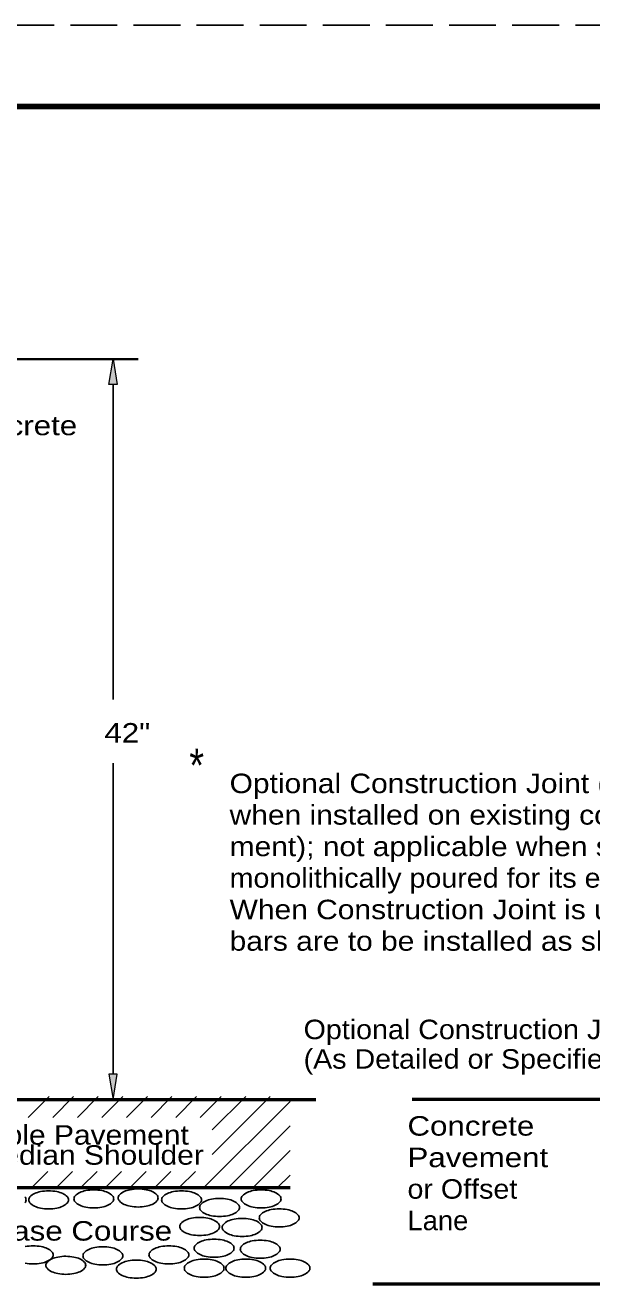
# Model space of a CAD drawing. Extents: x 32.6 to 67.9, y 27.2 to 49.
# Drawn here: x 44.68 to 48.17, y 41.22 to 48.96 of the extents above; entities that cross this region are included whole.
import ezdxf

# ---------------------------------------------------------------- set-up
doc = ezdxf.new("R2010")
doc.units = 0
doc.header["$LTSCALE"] = 0.048
doc.linetypes.add('LONG_DASHED', pattern=[7.5, 6, -1.5])
for name, color, linetype, lineweight in [('1', 7, 'Continuous', 25), ('3', 7, 'Continuous', 25), ('4', 7, 'Continuous', 25), ('6', 7, 'Continuous', 13)]:
    doc.layers.add(name, color=color, linetype=linetype, lineweight=lineweight)

msp = doc.modelspace()

# ---------------------------------------------------------------- hatches: boundary and pattern name
at = {"layer": '1'}
for points in [[(45.25017, 46.75208), (45.19883, 46.75208), (45.2245, 46.906), (45.2245, 46.906)], [(45.25017, 42.51008), (45.19883, 42.51008), (45.2245, 42.35625), (45.2245, 42.35625)]]:
    msp.add_hatch(color=256, dxfattribs=at).paths.add_polyline_path(points)

# ---------------------------------------------------------------- linework, layer by layer
at = {"layer": '1', "linetype": 'LONG_DASHED'}
msp.add_line((67.75467, 48.96025), (32.55467, 48.96025), dxfattribs=at)
at = {"layer": '1', "lineweight": 158}
msp.add_line((67.67133, 48.46025), (35.17133, 48.46025), dxfattribs=at)
at = {"layer": '1', "lineweight": 35}
msp.add_line((42.49192, 46.906), (45.37842, 46.906), dxfattribs=at)
at = {"layer": '1'}
for p, q in [((45.2245, 46.75208), (45.2245, 44.8145)), ((45.2245, 44.42225), (45.2245, 42.51008)), ((44.703, 42.2455), (44.83125, 42.37375)), ((44.85417, 42.2455), (44.9825, 42.37375)), ((45.00525, 42.2455), (45.13358, 42.37375)), ((45.1565, 42.2455), (45.28475, 42.37375)), ((45.30767, 42.2455), (45.43592, 42.37375)), ((45.45875, 42.2455), (45.58708, 42.37375)), ((45.61, 42.2455), (45.73825, 42.37375)), ((45.76108, 42.2455), (45.88933, 42.37375)), ((45.783, 41.81392), (46.313, 42.34383)), ((45.83492, 42.16808), (46.0405, 42.37375)), ((45.83492, 42.017), (46.19158, 42.37375)), ((45.93417, 41.81392), (46.313, 42.19283)), ((46.08525, 41.81392), (46.313, 42.04167)), ((44.725, 41.81392), (44.82417, 41.913)), ((44.87617, 41.81392), (44.97517, 41.913)), ((45.02725, 41.81392), (45.12633, 41.913)), ((45.17833, 41.81392), (45.27758, 41.913)), ((45.32958, 41.81392), (45.42867, 41.913)), ((45.48067, 41.81392), (45.57983, 41.913)), ((45.63183, 41.81392), (45.731, 41.913)), ((46.23642, 41.81392), (46.313, 41.8905))]:
    msp.add_line(p, q, dxfattribs=at)
at = {"layer": '1', "lineweight": 53}
for p, q in [((37.71925, 42.35625), (46.47142, 42.35625)), ((47.06392, 42.35633), (49.72217, 42.35633)), ((46.82142, 41.222), (55.092, 41.222))]:
    msp.add_line(p, q, dxfattribs=at)
at = {"layer": '1', "lineweight": 13}
msp.add_line((45.27792, 42.35625), (45.37842, 42.35625), dxfattribs=at)
for points in [[(45.25017, 46.75208), (45.19883, 46.75208), (45.2245, 46.906), (45.2245, 46.906)], [(45.25017, 42.51008), (45.19883, 42.51008), (45.2245, 42.35625), (45.2245, 42.35625)]]:
    msp.add_lwpolyline(points, close=True, dxfattribs=at)
at = {"layer": '4', "lineweight": 53}
msp.add_line((43.88583, 41.81392), (46.313, 41.81392), dxfattribs=at)
at = {"layer": '4'}
for centre, radius, start, end in [((44.80901, 41.63082), 0.16106, 100.70924, 114.49034), ((44.82875, 41.5253), 0.26839, 89.99639, 100.65923), ((44.82875, 41.5253), 0.26839, 79.34077, 90.0036), ((44.84848, 41.63082), 0.16106, 65.50965, 79.29076), ((45.08696, 41.63667), 0.16106, 100.70924, 114.49034), ((45.10669, 41.53115), 0.26839, 89.99639, 100.65923), ((45.10669, 41.53115), 0.26839, 79.34077, 90.0036), ((45.12643, 41.63667), 0.16106, 65.50965, 79.29076), ((45.32906, 41.70891), 0.08808, 114.47965, 137.69364), ((45.35906, 41.64244), 0.16097, 100.60849, 114.3896), ((45.37908, 41.53692), 0.26839, 89.99639, 100.65923), ((45.37908, 41.53692), 0.26839, 79.34077, 90.0036), ((45.3991, 41.64244), 0.16097, 65.6104, 79.39151), ((45.4291, 41.70891), 0.08808, 42.30635, 65.52034), ((45.62618, 41.63082), 0.16106, 100.70924, 114.49034), ((45.64591, 41.5253), 0.26839, 89.99639, 100.65923), ((45.64591, 41.5253), 0.26839, 79.34077, 90.0036), ((45.66565, 41.63082), 0.16106, 65.50965, 79.29076), ((46.11538, 41.63667), 0.16106, 100.70924, 114.49034), ((46.13511, 41.53115), 0.26839, 89.99639, 100.65923), ((46.13511, 41.53115), 0.26839, 79.34077, 90.0036), ((46.15478, 41.63695), 0.16078, 65.47766, 79.25876), ((44.66245, 41.73806), 0.02733, 0.20799, 42.54999), ((44.66238, 41.7382), 0.02742, 317.52513, 359.86713), ((44.73384, 41.73813), 0.02739, 179.94059, 222.28259), ((44.73377, 41.73813), 0.02729, 137.64282, 179.98482), ((44.77873, 41.69723), 0.08808, 114.47965, 137.69364), ((44.77873, 41.77895), 0.08808, 222.30635, 245.52034), ((44.87876, 41.69723), 0.08808, 42.30635, 65.52034), ((44.87876, 41.77895), 0.08808, 294.47965, 317.69364), ((44.92372, 41.73806), 0.02733, 0.20799, 42.54999), ((44.92365, 41.7382), 0.02742, 317.52513, 359.86713), ((45.01179, 41.7439), 0.02739, 137.7174, 180.0594), ((45.01172, 41.7439), 0.02729, 180.01517, 222.35717), ((45.05667, 41.70307), 0.08808, 114.47965, 137.69364), ((45.05667, 41.7848), 0.08808, 222.30635, 245.52034), ((45.15671, 41.70307), 0.08808, 42.30635, 65.52034), ((45.15671, 41.7848), 0.08808, 294.47965, 317.69364), ((45.20167, 41.74397), 0.02733, 317.45, 359.792), ((45.2016, 41.74383), 0.02742, 0.13286, 42.47486), ((45.28418, 41.74974), 0.02739, 137.7174, 180.0594), ((45.2841, 41.74974), 0.02729, 180.01517, 222.35717), ((45.32906, 41.79064), 0.08808, 222.30635, 245.52034), ((45.35934, 41.85704), 0.16106, 245.50965, 259.29076), ((45.39882, 41.85704), 0.16106, 280.70924, 294.49034), ((45.4291, 41.79064), 0.08808, 294.47965, 317.69364), ((45.47406, 41.74981), 0.02733, 317.45, 359.792), ((45.47399, 41.74967), 0.02742, 0.13286, 42.47486), ((45.55101, 41.73813), 0.02739, 179.94059, 222.28259), ((45.55094, 41.73813), 0.02729, 137.64282, 179.98482), ((45.59589, 41.69723), 0.08808, 114.47965, 137.69364), ((45.59589, 41.77895), 0.08808, 222.30635, 245.52034), ((45.69593, 41.69723), 0.08808, 42.30635, 65.52034), ((45.69593, 41.77895), 0.08808, 294.47965, 317.69364), ((45.78449, 41.69139), 0.02742, 137.52513, 179.86713), ((45.74089, 41.73813), 0.02729, 0.01517, 42.35717), ((45.74082, 41.73813), 0.02739, 317.7174, 0.0594), ((45.82938, 41.65063), 0.08808, 114.47965, 137.69364), ((45.85938, 41.58416), 0.16097, 100.60849, 114.3896), ((45.8794, 41.47863), 0.26839, 89.99639, 100.65923), ((45.8794, 41.47863), 0.26839, 79.34077, 90.0036), ((45.89942, 41.58416), 0.16097, 65.6104, 79.39151), ((45.92942, 41.65063), 0.08808, 42.30635, 65.52034), ((45.9743, 41.69146), 0.02739, 359.94059, 42.28259), ((46.04021, 41.74383), 0.02742, 137.52513, 179.86713), ((46.04014, 41.74397), 0.02733, 180.20799, 222.54999), ((46.0851, 41.70307), 0.08808, 114.47965, 137.69364), ((46.0851, 41.7848), 0.08808, 222.30635, 245.52034), ((46.18506, 41.70286), 0.08822, 42.37408, 65.58808), ((46.18506, 41.78501), 0.08822, 294.41192, 317.62591), ((46.23009, 41.7439), 0.02729, 317.64282, 359.98482), ((46.23002, 41.7439), 0.02739, 359.94059, 42.28259), ((44.80901, 41.84536), 0.16106, 245.50965, 259.29076), ((44.82875, 41.95088), 0.26839, 259.34077, 270.0036), ((44.82875, 41.95088), 0.26839, 269.99639, 280.65923), ((44.84848, 41.84536), 0.16106, 280.70924, 294.49034), ((45.08696, 41.8512), 0.16106, 245.50965, 259.29076), ((45.10669, 41.95672), 0.26839, 259.34077, 270.0036), ((45.10669, 41.95672), 0.26839, 269.99639, 280.65923), ((45.12643, 41.8512), 0.16106, 280.70924, 294.49034), ((45.37908, 41.96256), 0.26839, 259.34077, 270.0036), ((45.37908, 41.96256), 0.26839, 269.99639, 280.65923), ((45.62618, 41.84536), 0.16106, 245.50965, 259.29076), ((45.64591, 41.95088), 0.26839, 259.34077, 270.0036), ((45.64591, 41.95088), 0.26839, 269.99639, 280.65923), ((45.66565, 41.84536), 0.16106, 280.70924, 294.49034), ((45.78449, 41.69153), 0.02742, 180.13286, 222.47486), ((45.82938, 41.73228), 0.08808, 222.30635, 245.52034), ((45.85938, 41.79876), 0.16097, 245.6104, 259.39151), ((45.8794, 41.90428), 0.26839, 259.34077, 270.0036), ((45.8794, 41.90428), 0.26839, 269.99639, 280.65923), ((45.89942, 41.79876), 0.16097, 280.60849, 294.3896), ((45.92942, 41.73228), 0.08808, 294.47965, 317.69364), ((45.9743, 41.69146), 0.02739, 317.7174, 0.0594), ((46.11538, 41.8512), 0.16106, 245.50965, 259.29076), ((46.13511, 41.95672), 0.26839, 259.34077, 270.0036), ((46.15129, 41.62733), 0.02729, 137.64282, 179.98482), ((46.19625, 41.58644), 0.08808, 114.47965, 137.69364), ((46.13511, 41.95672), 0.26839, 269.99639, 280.65923), ((46.22653, 41.52003), 0.16106, 100.70924, 114.49034), ((46.15478, 41.85092), 0.16078, 280.74124, 294.52234), ((46.24626, 41.41451), 0.26839, 89.99639, 100.65923), ((46.24626, 41.41451), 0.26839, 79.34077, 90.0036), ((46.266, 41.52003), 0.16106, 65.50965, 79.29076), ((46.29628, 41.58644), 0.08808, 42.30635, 65.52034), ((46.34124, 41.62726), 0.02733, 0.20799, 42.54999), ((45.66216, 41.57482), 0.02739, 137.7174, 180.0594), ((45.66216, 41.57482), 0.02739, 179.94059, 222.28259), ((45.70712, 41.53378), 0.08822, 114.41192, 137.62591), ((45.70712, 41.61586), 0.08822, 222.37408, 245.58808), ((45.73711, 41.46752), 0.16097, 100.60849, 114.3896), ((45.75706, 41.36235), 0.26801, 90.004, 100.66684), ((45.75706, 41.362), 0.26839, 79.34077, 90.0036), ((45.77708, 41.46752), 0.16097, 65.6104, 79.39151), ((45.80708, 41.53378), 0.08822, 42.37408, 65.58808), ((45.80708, 41.61586), 0.08822, 294.41192, 317.62591), ((45.85204, 41.57482), 0.02739, 359.94059, 42.28259), ((45.85204, 41.57482), 0.02739, 317.7174, 0.0594), ((45.92343, 41.56898), 0.02739, 137.7174, 180.0594), ((45.92343, 41.56898), 0.02739, 179.94059, 222.28259), ((45.96839, 41.52794), 0.08822, 114.41192, 137.62591), ((45.99831, 41.46203), 0.16068, 100.64033, 114.42143), ((46.01834, 41.35616), 0.26839, 89.99639, 100.65923), ((46.01834, 41.35616), 0.26839, 79.34077, 90.0036), ((46.03836, 41.46168), 0.16097, 65.6104, 79.39151), ((46.06835, 41.52794), 0.08822, 42.37408, 65.58808), ((46.15136, 41.62733), 0.02739, 179.94059, 222.28259), ((46.19625, 41.66816), 0.08808, 222.30635, 245.52034), ((46.11331, 41.56898), 0.02739, 359.94059, 42.28259), ((46.11331, 41.56898), 0.02739, 317.7174, 0.0594), ((46.22653, 41.73456), 0.16106, 245.50965, 259.29076), ((46.24626, 41.84009), 0.26839, 259.34077, 270.0036), ((46.24626, 41.84009), 0.26839, 269.99639, 280.65923), ((46.266, 41.73456), 0.16106, 280.70924, 294.49034), ((46.29628, 41.66816), 0.08808, 294.47965, 317.69364), ((46.34117, 41.6274), 0.02742, 317.52513, 359.86713), ((45.73711, 41.68212), 0.16097, 245.6104, 259.39151), ((45.75706, 41.78729), 0.26801, 259.33316, 269.99599), ((45.79604, 41.39983), 0.08808, 114.47965, 137.69364), ((45.75706, 41.78765), 0.26839, 269.99639, 280.65923), ((45.82632, 41.33343), 0.16106, 100.70924, 114.49034), ((45.84605, 41.22791), 0.26839, 89.99639, 100.65923), ((45.77708, 41.68212), 0.16097, 280.60849, 294.3896), ((45.84605, 41.22791), 0.26839, 79.34077, 90.0036), ((45.86572, 41.33371), 0.16078, 65.47766, 79.25876), ((45.96839, 41.61002), 0.08822, 222.37408, 245.58808), ((45.99831, 41.67593), 0.16068, 245.57856, 259.35967), ((45.896, 41.39962), 0.08822, 42.37408, 65.58808), ((46.01834, 41.7818), 0.26839, 259.34077, 270.0036), ((46.01834, 41.7818), 0.26839, 269.99639, 280.65923), ((46.10982, 41.32758), 0.16106, 100.70924, 114.49034), ((46.03836, 41.67628), 0.16097, 280.60849, 294.3896), ((46.12956, 41.22206), 0.26839, 89.99639, 100.65923), ((46.06835, 41.61002), 0.08822, 294.41192, 317.62591), ((46.12956, 41.22206), 0.26839, 79.34077, 90.0036), ((46.14922, 41.32787), 0.16078, 65.47766, 79.25876), ((44.73427, 41.18708), 0.26839, 89.99639, 100.65923), ((44.73427, 41.18708), 0.26839, 79.34077, 90.0036), ((44.754, 41.2926), 0.16106, 65.50965, 79.29076), ((44.78429, 41.35901), 0.08808, 42.30635, 65.52034), ((44.82924, 41.3999), 0.02729, 0.01517, 42.35717), ((44.82917, 41.3999), 0.02739, 317.7174, 0.0594), ((45.06736, 41.39406), 0.02739, 137.7174, 180.0594), ((45.11232, 41.35302), 0.08822, 114.41192, 137.62591), ((45.14225, 41.28711), 0.16068, 100.64033, 114.42143), ((45.16227, 41.18124), 0.26839, 89.99639, 100.65923), ((45.16227, 41.18124), 0.26839, 79.34077, 90.0036), ((45.18229, 41.28676), 0.16097, 65.6104, 79.39151), ((45.21228, 41.35302), 0.08822, 42.37408, 65.58808), ((45.25724, 41.39406), 0.02739, 359.94059, 42.28259), ((45.4732, 41.39997), 0.02742, 180.13286, 222.47486), ((45.47313, 41.39983), 0.02733, 137.45, 179.792), ((45.51809, 41.35901), 0.08808, 114.47965, 137.69364), ((45.54837, 41.2926), 0.16106, 100.70924, 114.49034), ((45.56811, 41.18708), 0.26839, 89.99639, 100.65923), ((45.56811, 41.18708), 0.26839, 79.34077, 90.0036), ((45.58777, 41.29289), 0.16078, 65.47766, 79.25876), ((45.61805, 41.35879), 0.08822, 42.37408, 65.58808), ((45.66308, 41.3999), 0.02729, 0.01517, 42.35717), ((45.66301, 41.3999), 0.02739, 317.7174, 0.0594), ((45.75115, 41.4408), 0.02742, 180.13286, 222.47486), ((45.75108, 41.44066), 0.02733, 137.45, 179.792), ((45.79604, 41.48156), 0.08808, 222.30635, 245.52034), ((45.82632, 41.54796), 0.16106, 245.50965, 259.29076), ((45.86572, 41.54768), 0.16078, 280.74124, 294.52234), ((45.896, 41.48177), 0.08822, 294.41192, 317.62591), ((45.94103, 41.44073), 0.02729, 0.01517, 42.35717), ((45.94096, 41.44073), 0.02739, 317.7174, 0.0594), ((46.03465, 41.43496), 0.02742, 180.13286, 222.47486), ((46.03458, 41.43482), 0.02733, 137.45, 179.792), ((46.07954, 41.39399), 0.08808, 114.47965, 137.69364), ((46.07954, 41.47571), 0.08808, 222.30635, 245.52034), ((46.1795, 41.39378), 0.08822, 42.37408, 65.58808), ((46.1795, 41.47593), 0.08822, 294.41192, 317.62591), ((46.22453, 41.43489), 0.02729, 0.01517, 42.35717), ((46.22446, 41.43489), 0.02739, 317.7174, 0.0594), ((44.73427, 41.61273), 0.26839, 259.34077, 270.0036), ((44.73427, 41.61273), 0.26839, 269.99639, 280.65923), ((44.75429, 41.50721), 0.16097, 280.60849, 294.3896), ((44.83943, 41.33571), 0.02739, 137.7174, 180.0594), ((44.83936, 41.33571), 0.02729, 180.01517, 222.35717), ((44.88439, 41.29467), 0.08822, 114.41192, 137.62591), ((44.78429, 41.44073), 0.08808, 294.47965, 317.69364), ((44.91467, 41.22848), 0.16106, 100.70924, 114.49034), ((44.93441, 41.12295), 0.26839, 89.99639, 100.65923), ((44.93441, 41.12331), 0.26801, 79.33316, 89.99599), ((44.95407, 41.22848), 0.16106, 65.50965, 79.29076), ((44.98436, 41.29467), 0.08822, 42.37408, 65.58808), ((45.06736, 41.39406), 0.02739, 179.94059, 222.28259), ((45.11232, 41.4351), 0.08822, 222.37408, 245.58808), ((45.02939, 41.33571), 0.02729, 317.64282, 359.98482), ((45.02931, 41.33571), 0.02739, 359.94059, 42.28259), ((45.14225, 41.50101), 0.16068, 245.57856, 259.35967), ((45.16227, 41.60688), 0.26839, 259.34077, 270.0036), ((45.16227, 41.60688), 0.26839, 269.99639, 280.65923), ((45.18229, 41.50136), 0.16097, 280.60849, 294.3896), ((45.27306, 41.31241), 0.02739, 137.7174, 180.0594), ((45.21228, 41.4351), 0.08822, 294.41192, 317.62591), ((45.31795, 41.27158), 0.08808, 114.47965, 137.69364), ((45.25724, 41.39406), 0.02739, 317.7174, 0.0594), ((45.34794, 41.20511), 0.16097, 100.60849, 114.3896), ((45.36797, 41.09958), 0.26839, 89.99639, 100.65923), ((45.36797, 41.09958), 0.26839, 79.34077, 90.0036), ((45.38799, 41.20511), 0.16097, 65.6104, 79.39151), ((45.51809, 41.44073), 0.08808, 222.30635, 245.52034), ((45.41798, 41.27158), 0.08808, 42.30635, 65.52034), ((45.54809, 41.50721), 0.16097, 245.6104, 259.39151), ((45.46287, 41.31241), 0.02739, 359.94059, 42.28259), ((45.56811, 41.61273), 0.26839, 259.34077, 270.0036), ((45.56811, 41.61273), 0.26839, 269.99639, 280.65923), ((45.58813, 41.50685), 0.16068, 280.64033, 294.42143), ((45.61805, 41.44094), 0.08822, 294.41192, 317.62591), ((45.68994, 41.31825), 0.02739, 137.7174, 180.0594), ((45.7349, 41.27721), 0.08822, 114.41192, 137.62591), ((45.7649, 41.21095), 0.16097, 100.60849, 114.3896), ((45.78492, 41.10543), 0.26839, 89.99639, 100.65923), ((45.78492, 41.10578), 0.26801, 79.33316, 89.99599), ((45.84605, 41.65348), 0.26839, 259.34077, 270.0036), ((45.80487, 41.21095), 0.16097, 65.6104, 79.39151), ((45.84605, 41.65348), 0.26839, 269.99639, 280.65923), ((45.83487, 41.27721), 0.08822, 42.37408, 65.58808), ((45.87983, 41.31825), 0.02739, 359.94059, 42.28259), ((45.94566, 41.31825), 0.02739, 137.7174, 180.0594), ((45.99062, 41.27721), 0.08822, 114.41192, 137.62591), ((46.02062, 41.21095), 0.16097, 100.60849, 114.3896), ((46.04057, 41.10578), 0.26801, 90.004, 100.66684), ((46.04057, 41.10543), 0.26839, 79.34077, 90.0036), ((46.10954, 41.54219), 0.16097, 245.6104, 259.39151), ((46.12956, 41.64771), 0.26839, 259.34077, 270.0036), ((46.06059, 41.21095), 0.16097, 65.6104, 79.39151), ((46.09058, 41.27721), 0.08822, 42.37408, 65.58808), ((46.12956, 41.64771), 0.26839, 269.99639, 280.65923), ((46.13554, 41.31825), 0.02739, 359.94059, 42.28259), ((46.14958, 41.54183), 0.16068, 280.64033, 294.42143), ((46.21805, 41.31825), 0.02739, 137.7174, 180.0594), ((46.26301, 41.27721), 0.08822, 114.41192, 137.62591), ((46.293, 41.21095), 0.16097, 100.60849, 114.3896), ((46.31295, 41.10578), 0.26801, 90.004, 100.66684), ((46.31295, 41.10543), 0.26839, 79.34077, 90.0036), ((46.33298, 41.21095), 0.16097, 65.6104, 79.39151), ((46.36297, 41.27721), 0.08822, 42.37408, 65.58808), ((46.40793, 41.31825), 0.02739, 359.94059, 42.28259), ((44.88439, 41.37682), 0.08822, 222.37408, 245.58808), ((44.91467, 41.44301), 0.16106, 245.50965, 259.29076), ((44.93441, 41.54853), 0.26839, 259.34077, 270.0036), ((44.93441, 41.54817), 0.26801, 270.004, 280.66684), ((44.95407, 41.44301), 0.16106, 280.70924, 294.49034), ((44.98436, 41.37682), 0.08822, 294.41192, 317.62591), ((45.27306, 41.31241), 0.02739, 179.94059, 222.28259), ((45.31795, 41.35323), 0.08808, 222.30635, 245.52034), ((45.34794, 41.41971), 0.16097, 245.6104, 259.39151), ((45.36797, 41.52523), 0.26839, 259.34077, 270.0036), ((45.36797, 41.52523), 0.26839, 269.99639, 280.65923), ((45.38799, 41.41971), 0.16097, 280.60849, 294.3896), ((45.41798, 41.35323), 0.08808, 294.47965, 317.69364), ((45.46287, 41.31241), 0.02739, 317.7174, 0.0594), ((45.68994, 41.31825), 0.02739, 179.94059, 222.28259), ((45.7349, 41.35929), 0.08822, 222.37408, 245.58808), ((45.7649, 41.42555), 0.16097, 245.6104, 259.39151), ((45.78492, 41.53107), 0.26839, 259.34077, 270.0036), ((45.78492, 41.53072), 0.26801, 270.004, 280.66684), ((45.80487, 41.42555), 0.16097, 280.60849, 294.3896), ((45.83487, 41.35929), 0.08822, 294.41192, 317.62591), ((45.87983, 41.31825), 0.02739, 317.7174, 0.0594), ((45.94566, 41.31825), 0.02739, 179.94059, 222.28259), ((45.99062, 41.35929), 0.08822, 222.37408, 245.58808), ((46.02062, 41.42555), 0.16097, 245.6104, 259.39151), ((46.04057, 41.53072), 0.26801, 259.33316, 269.99599), ((46.04057, 41.53107), 0.26839, 269.99639, 280.65923), ((46.06059, 41.42555), 0.16097, 280.60849, 294.3896), ((46.09058, 41.35929), 0.08822, 294.41192, 317.62591), ((46.13554, 41.31825), 0.02739, 317.7174, 0.0594), ((46.21805, 41.31825), 0.02739, 179.94059, 222.28259), ((46.26301, 41.35929), 0.08822, 222.37408, 245.58808), ((46.293, 41.42555), 0.16097, 245.6104, 259.39151), ((46.31295, 41.53072), 0.26801, 259.33316, 269.99599), ((46.31295, 41.53107), 0.26839, 269.99639, 280.65923), ((46.33298, 41.42555), 0.16097, 280.60849, 294.3896), ((46.36297, 41.35929), 0.08822, 294.41192, 317.62591), ((46.40793, 41.31825), 0.02739, 317.7174, 0.0594)]:
    msp.add_arc(centre, radius, start, end, dxfattribs=at)
at = {"layer": '6'}
msp.add_line((45.2245, 42.35625), (45.22458, 42.35625), dxfattribs=at)
msp.add_line((45.2245, 42.35625), (45.22458, 42.35625), dxfattribs=at)

# ---------------------------------------------------------------- texts
at = {"layer": '1', "width": 1.2}
msp.add_text('42"', height=0.1197, dxfattribs=at).set_placement((45.17167, 44.54983))
at = {"layer": '3'}
for s, height, width, p in [('Class "B" Concrete', 0.1197, 1.2, (43.37333, 46.43933)), ('*', 0.2052, 0.85, (45.69358, 44.30758)), ('Optional Construction Joint (Mandatory', 0.1197, 1.15, (45.94133, 44.23892)), ('when installed on existing concrete pave-', 0.1197, 1.15, (45.94133, 44.04517)), ('ment); not applicable when structure is', 0.1197, 1.15, (45.94133, 43.85133)), ('monolithically poured for its entire depth.', 0.1197, 1.1, (45.94133, 43.65758)), ('When Construction Joint is used, dowel', 0.1197, 1.15, (45.94133, 43.46375)), ('bars are to be installed as shown.', 0.1197, 1.15, (45.94133, 43.26992)), ('Optional Construction Joint', 0.1197, 1.1, (46.39608, 42.72633)), ('(As Detailed or Specified)', 0.1197, 1.1, (46.39608, 42.54483)), ('Concrete', 0.1197, 1.2, (47.03483, 42.13308)), ('Flexible Pavement', 0.1197, 1.15, (44.17617, 42.07767)), ('or Median Shoulder', 0.1197, 1.15, (44.17617, 41.95417)), ('Pavement', 0.1197, 1.2, (47.03483, 41.93925)), ('or Offset', 0.1197, 1.1, (47.03483, 41.74542)), ('Lane', 0.1197, 1.05, (47.03483, 41.55167)), ('Base Course', 0.1197, 1.2, (44.47733, 41.48775))]:
    msp.add_text(s, height=height, dxfattribs=dict(at, width=width)).set_placement(p)

doc.saveas('drawing.dxf')
